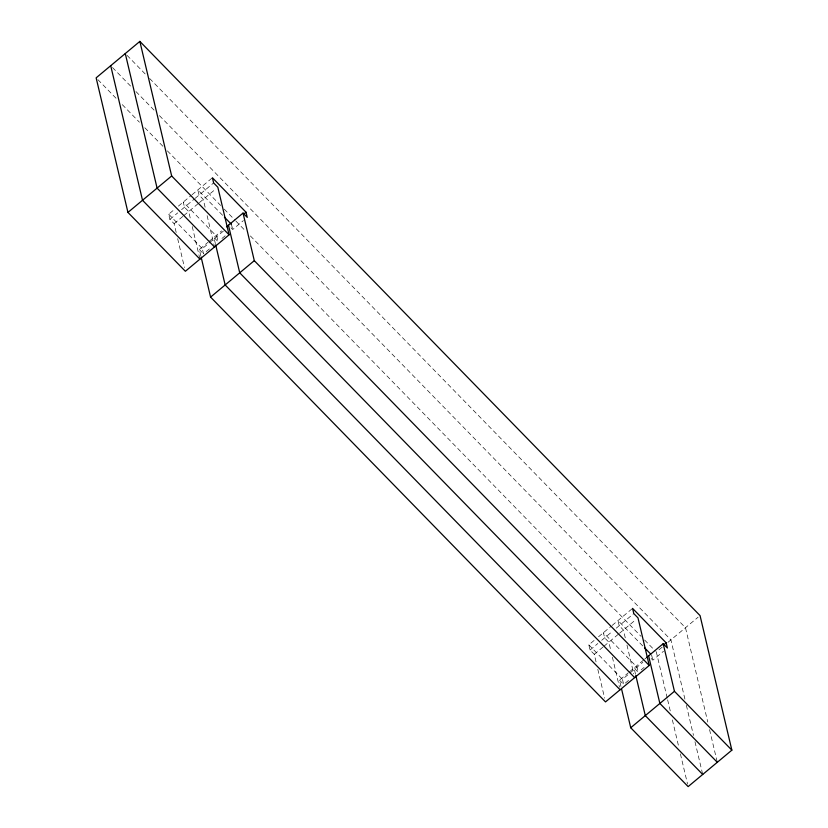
<?xml version="1.0" encoding="UTF-8"?>
<svg xmlns="http://www.w3.org/2000/svg" width="828" height="828" viewBox="0 0 828 828"><rect width="100%" height="100%" fill="white"/><g stroke="black" fill="none" stroke-linecap="round" stroke-linejoin="round"><path stroke-width="0.62" stroke-dasharray="4.14 3.1" d="M176.198 232.451L174.118 223.684L169.916 219.379L168.695 214.204L174.532 209.349M178.413 206.11L191.04 195.584M192.013 194.766L212.413 177.761M169.916 219.379L177.689 212.899M181.58 209.66L194.207 199.124M195.18 198.316L213.634 182.926M174.118 223.684L182.864 216.398M183.837 215.58L198.409 203.429M199.382 202.622L215.891 188.856M200.811 255.78L199.331 249.518L208.076 242.231M209.049 241.424L221.676 230.888M209.36 248.969L203.533 253.823L202.311 248.659L223.684 230.836M221.987 238.433L226.851 234.386M230.991 227.803L232.678 229.532L243.36 220.621M596.046 661.831L594.266 654.317L590.064 650.011L588.843 644.846L594.67 639.982M598.561 636.742L611.188 626.216M612.161 625.409L632.561 608.394M590.064 650.011L597.837 643.532M601.718 640.292L612.409 631.381M616.291 628.141L633.782 613.569M594.266 654.317L603.012 647.03M603.985 646.223L618.557 634.072M619.52 633.265L636.039 619.489M620.959 686.422L619.479 680.161L628.214 672.864M629.187 672.057L643.76 659.906M644.733 659.098L646.678 657.484M628.535 680.419L623.681 684.466L622.459 679.302L642.859 662.286M662.162 647.175L656.335 652.029L667.337 698.563M667.989 642.311L698.107 617.202M641.162 669.883L644.08 667.451M651.139 658.446L652.816 660.164L663.507 651.253M127.088 55.393L146.028 74.82M149.64 78.515L685.48 627.727L707.774 722.057M112.515 67.544L131.455 86.961M135.968 91.587L154.008 110.083M159.421 115.63L670.908 639.878L685.18 700.25M97.942 79.695L116.883 99.112M122.296 104.659L139.435 122.223M144.848 127.771L162.899 146.266M167.401 150.893L220.631 205.447M224.233 209.142L235.059 220.238M235.959 221.159L244.984 230.412M250.398 235.959L640.996 636.308M644.608 640.013L655.434 651.108M222.608 215.301L197.84 189.912L199.062 195.077L203.264 199.382L205.334 208.149M642.756 645.933L617.988 620.545L619.209 625.72L623.412 630.025L625.482 638.792M168.695 214.204L202.311 248.659M588.843 644.846L622.459 679.302M199.331 249.518L203.533 253.823M619.479 680.161L623.681 684.466M709.555 729.603L717.286 762.298M686.36 705.28L693.502 735.461M694.982 741.753L702.423 773.197M667.627 699.826L670.307 711.138M672.388 719.946L678.629 746.359M680.409 753.904L687.55 784.085M651.595 655L652.816 660.164M635.531 674.271L634.051 668.01L638.243 672.315L637.022 667.151L603.415 632.695L604.637 637.86L608.839 642.166L610.909 650.932M626.962 645.053L633.772 673.857M612.389 657.194L619.499 687.25M597.816 669.345L604.626 698.149M231.457 224.357L232.678 229.532M215.383 243.629L213.903 237.367L218.106 241.683L216.884 236.508L183.267 202.063L184.489 207.228L188.691 211.533L190.761 220.3M207.114 215.663L214.214 245.719M192.241 226.561L199.651 257.87M177.678 238.712L184.478 267.516"/><path stroke-width="1.24" d="M621.549 688.927L630.729 727.75L688.14 786.6L731.859 750.158L700.053 615.587L139.86 41.4L96.141 77.842L127.947 212.413L185.368 271.274L229.087 234.821L217.836 187.231L213.634 182.926L212.413 177.761L246.03 212.216L247.251 217.381L243.049 213.075L226.53 226.841M127.947 212.413L171.665 175.971L139.86 41.4M244.084 213.831L246.03 212.216M646.678 657.484L663.187 643.708L667.389 648.014L666.167 642.849L632.561 608.394L633.782 613.569L637.984 617.874L649.235 665.464L605.516 701.906L210.581 297.107L254.299 260.665L243.049 213.075M663.259 645.281L666.167 642.849M630.729 727.75L674.437 691.297L663.187 643.708M224.378 217.112L231.457 224.357M644.526 647.744L650.715 654.089M171.665 175.971L229.087 234.821M254.299 260.665L649.235 665.464M674.437 691.297L731.859 750.158M214.514 246.972L157.092 188.122L125.287 53.551M634.662 677.615L239.727 272.816L228.476 225.226M717.286 762.298L659.864 703.448L648.614 655.859M199.941 259.123L142.519 200.272L110.714 65.702M620.089 689.755L225.154 284.956L215.673 244.881M702.713 774.449L645.291 715.599L635.821 675.524M201.111 257.032L210.581 297.107"/></g></svg>
